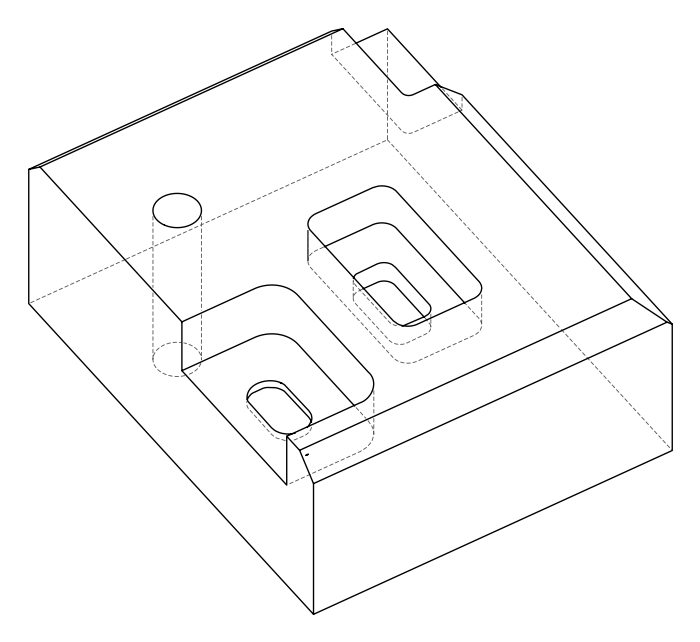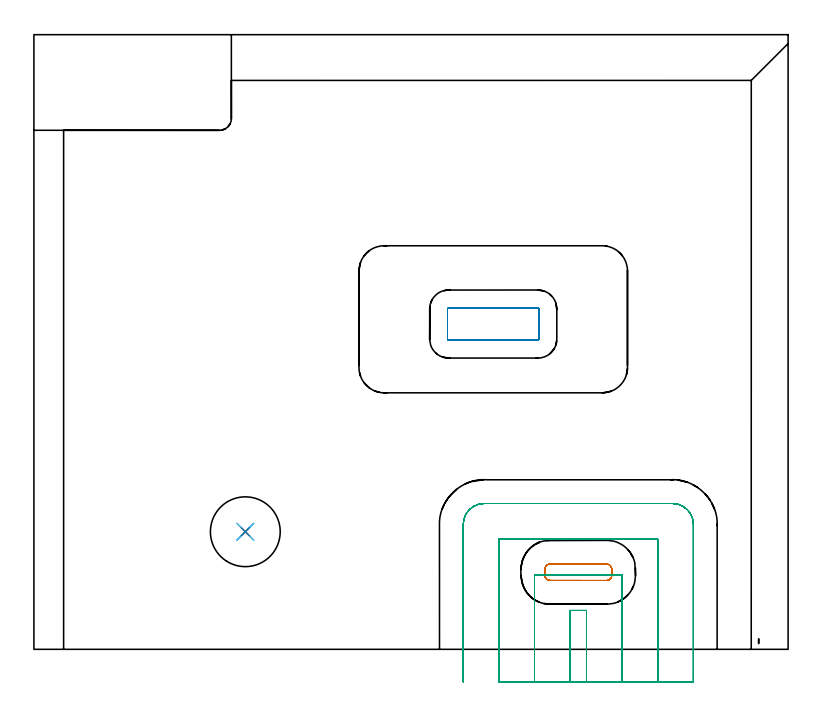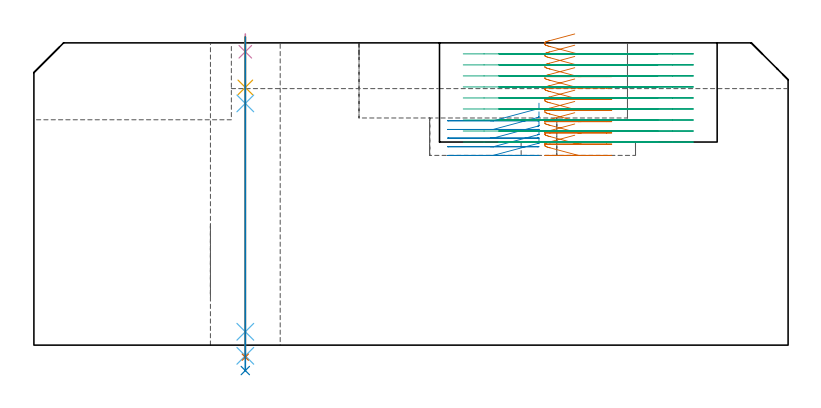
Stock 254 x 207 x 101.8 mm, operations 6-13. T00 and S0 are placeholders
(PLAN: 13 operations, 9 tool changes, 71.6 min)
(1 AREA_MILL | FG_CHAMFER_SURFACE | UGT0205_001 | 5.81 min | 9035 mm3)
(2 AREA_MILL_1 | FG_CHAMFER_SURFACE_1 | UGT0205_001 | 9.01 min | 23103 mm3)
(3 AREA_MILL_2 | FG_CHAMFER_SURFACE_2 | UGT0205_001 | 8.14 min | 15045 mm3)
(4 MILL_CORNER_NOTCH_RECTANGULAR | CORNER_NOTCH_RECTANGULAR | NXT0201_008 | Follow Part, ap 1.5, ae 75% | 24.05 min | 54213 mm3)
(5 MILL_RECTANGULAR_POCKET | POCKET_RECTANGULAR_STRAIGHT | NXT0201_012 | Follow Part, ap 4, ae 75% | 5.61 min | 111682 mm3)
(6 MILL_RECTANGULAR_POCKET_1 | POCKET_RECTANGULAR_STRAIGHT_1 | NXT0201_012 | Follow Part, ap 4, ae 75% | 2.14 min | 28302 mm3)
(7 MILL_RECTANGULAR_POCKET_2 | POCKET_RECTANGULAR_STRAIGHT_2 | NXT0201_011 | Follow Part, ap 3, ae 75% | 1.31 min | 11921 mm3)
(8 MILL_SLOT | SLOT_PARTIAL_RECTANGULAR | NXT0201_012 | Follow Part, ap 4, ae 75% | 14 min | 150148 mm3)
(9 SPOT_DRILL | STEP1HOLE | NXT0321_9005460120000 | 0.05 min | 161 mm3)
(10 DRILL_BLIND_HOLE_INTO_CENTER | STEP1HOLE | NXT0301_127 | 0.07 min | 990 mm3)
(11 GUN_DRILL_THROUGH_HOLE | STEP1HOLE | UGT0307_006 | 0.5 min | 5557 mm3)
(12 DRILL_TO_ENLARGE_THROUGH_HOLE | STEP1HOLE | NXT0301_104 | 0.43 min | 8942 mm3)
(13 DRILL_TO_ENLARGE_THROUGH_HOLE_1 | STEP1HOLE | UGT0301_056 | 0.45 min | 28469 mm3)
(TOOL UGT0205_001 | Chamfer Mill 20 x 3 x 45 deg. | D20 FL50 Z2)
(TOOL NXT0201_008 | ENDMILL 6mm [2P460-0600-NA 1630] | D6 FL26 Z6)
(TOOL NXT0201_012 | ENDMILL 16mm [2P460-1600-NA 1630] | D16 FL38 Z6)
(TOOL NXT0201_011 | ENDMILL 12mm [2P460-1200-NA 1630] | D12 FL38 Z6)
(TOOL NXT0321_9005460120000 | NC Spot Drill, 142deg, 12mm, Carbide, Uncoated | D12 PA142 FL30 Z2)
(TOOL NXT0301_127 | Carbide Drill 10mm [861.1-1000-030A1-GP GC34] | D10 PA150 FL31.2 Z2)
(TOOL UGT0307_006 | Gun Drill 9 mm | D9 PA130 FL24 Z1)
(TOOL NXT0301_104 | Carbide Drill 14mm [860.1-1400-112A1-MM 2214] | D14 PA140 FL123 Z2)
(TOOL UGT0301_056 | Twist Drill 23.5 mm | D23.5 PA118 FL155 Z2)
(OP 6 MILL_RECTANGULAR_POCKET_1)
G17 G21 G94 G90
T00 M6
G54
G17 G0 G90 X182.143 Y28.7 S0 M3
G43 Z111.8 H1
Z104.8
G94 G1 X173.67 Z102.529 F250.
X173.33 Y28.639 Z102.437
X173.01 Y28.511 Z102.345
X172.722 Y28.321 Z102.252
X172.479 Y28.078 Z102.16
X172.289 Y27.79 Z102.068
X172.161 Y27.47 Z101.975
X172.1 Y27.13 Z101.883
Y24.77 Z101.25
X172.161 Y24.43 Z101.158
X172.289 Y24.11 Z101.066
X172.479 Y23.822 Z100.973
X172.722 Y23.579 Z100.881
X173.01 Y23.389 Z100.789
X173.33 Y23.261 Z100.696
X173.67 Y23.2 Z100.604
X173.8 Z100.569
X183.35 Z98.01
X192.9 F500.
G3 X194.6 Y24.9 R1.7
G1 Y27.
G3 X192.9 Y28.7 R1.7
G1 X173.8
G3 X172.1 Y27. R1.7
G1 Y24.9
G3 X173.8 Y23.2 R1.7
G1 X183.35
X184.35
G0 X182.143 Y28.7 Z101.01
G1 X173.67 Z98.739 F250.
X173.33 Y28.639 Z98.647
X173.01 Y28.511 Z98.555
X172.722 Y28.321 Z98.462
X172.479 Y28.078 Z98.37
X172.289 Y27.79 Z98.278
X172.161 Y27.47 Z98.185
X172.1 Y27.13 Z98.093
Y24.77 Z97.46
X172.161 Y24.43 Z97.368
X172.289 Y24.11 Z97.276
X172.479 Y23.822 Z97.183
X172.722 Y23.579 Z97.091
X173.01 Y23.389 Z96.999
X173.33 Y23.261 Z96.906
X173.67 Y23.2 Z96.814
X173.8 Z96.779
X183.35 Z94.22
X192.9 F500.
G3 X194.6 Y24.9 R1.7
G1 Y27.
G3 X192.9 Y28.7 R1.7
G1 X173.8
G3 X172.1 Y27. R1.7
G1 Y24.9
G3 X173.8 Y23.2 R1.7
G1 X183.35
X184.35
G0 X182.143 Y28.7 Z97.22
G1 X173.67 Z94.949 F250.
X173.33 Y28.639 Z94.857
X173.01 Y28.511 Z94.765
X172.722 Y28.321 Z94.672
X172.479 Y28.078 Z94.58
X172.289 Y27.79 Z94.488
X172.161 Y27.47 Z94.395
X172.1 Y27.13 Z94.303
Y24.77 Z93.67
X172.161 Y24.43 Z93.578
X172.289 Y24.11 Z93.486
X172.479 Y23.822 Z93.393
X172.722 Y23.579 Z93.301
X173.01 Y23.389 Z93.209
X173.33 Y23.261 Z93.116
X173.67 Y23.2 Z93.024
X173.8 Z92.989
X183.35 Z90.43
X192.9 F500.
G3 X194.6 Y24.9 R1.7
G1 Y27.
G3 X192.9 Y28.7 R1.7
G1 X173.8
G3 X172.1 Y27. R1.7
G1 Y24.9
G3 X173.8 Y23.2 R1.7
G1 X183.35
X184.35
G0 X182.143 Y28.7 Z93.43
G1 X173.67 Z91.159 F250.
X173.33 Y28.639 Z91.067
X173.01 Y28.511 Z90.975
X172.722 Y28.321 Z90.882
X172.479 Y28.078 Z90.79
X172.289 Y27.79 Z90.698
X172.161 Y27.47 Z90.605
X172.1 Y27.13 Z90.513
Y24.77 Z89.88
X172.161 Y24.43 Z89.788
X172.289 Y24.11 Z89.696
X172.479 Y23.822 Z89.603
X172.722 Y23.579 Z89.511
X173.01 Y23.389 Z89.419
X173.33 Y23.261 Z89.326
X173.67 Y23.2 Z89.234
X173.8 Z89.199
X183.35 Z86.64
X192.9 F500.
G3 X194.6 Y24.9 R1.7
G1 Y27.
G3 X192.9 Y28.7 R1.7
G1 X173.8
G3 X172.1 Y27. R1.7
G1 Y24.9
G3 X173.8 Y23.2 R1.7
G1 X183.35
X184.35
G0 X182.143 Y28.7 Z89.64
G1 X173.67 Z87.369 F250.
X173.33 Y28.639 Z87.277
X173.01 Y28.511 Z87.185
X172.722 Y28.321 Z87.092
X172.479 Y28.078 Z87.
X172.289 Y27.79 Z86.908
X172.161 Y27.47 Z86.815
X172.1 Y27.13 Z86.723
Y24.77 Z86.09
X172.161 Y24.43 Z85.998
X172.289 Y24.11 Z85.906
X172.479 Y23.822 Z85.813
X172.722 Y23.579 Z85.721
X173.01 Y23.389 Z85.629
X173.33 Y23.261 Z85.536
X173.67 Y23.2 Z85.444
X173.8 Z85.409
X183.35 Z82.85
X192.9 F500.
G3 X194.6 Y24.9 R1.7
G1 Y27.
G3 X192.9 Y28.7 R1.7
G1 X173.8
G3 X172.1 Y27. R1.7
G1 Y24.9
G3 X173.8 Y23.2 R1.7
G1 X183.35
X184.35
G0 X182.143 Y28.7 Z85.85
G1 X173.67 Z83.58 F250.
X173.33 Y28.639 Z83.487
X173.01 Y28.511 Z83.395
X172.722 Y28.321 Z83.302
X172.479 Y28.078 Z83.21
X172.289 Y27.79 Z83.118
X172.161 Y27.47 Z83.025
X172.1 Y27.13 Z82.933
Y24.77 Z82.3
X172.161 Y24.43 Z82.208
X172.289 Y24.11 Z82.116
X172.479 Y23.822 Z82.023
X172.722 Y23.579 Z81.931
X173.01 Y23.389 Z81.839
X173.33 Y23.261 Z81.746
X173.67 Y23.2 Z81.654
X173.8 Z81.619
X183.35 Z79.06
X192.9 F500.
G3 X194.6 Y24.9 R1.7
G1 Y27.
G3 X192.9 Y28.7 R1.7
G1 X173.8
G3 X172.1 Y27. R1.7
G1 Y24.9
G3 X173.8 Y23.2 R1.7
G1 X183.35
X184.35
G0 X182.143 Y28.7 Z82.06
G1 X173.67 Z79.79 F250.
X173.33 Y28.639 Z79.697
X173.01 Y28.511 Z79.605
X172.722 Y28.321 Z79.512
X172.479 Y28.078 Z79.42
X172.289 Y27.79 Z79.328
X172.161 Y27.47 Z79.235
X172.1 Y27.13 Z79.143
Y24.77 Z78.51
X172.161 Y24.43 Z78.418
X172.289 Y24.11 Z78.326
X172.479 Y23.822 Z78.233
X172.722 Y23.579 Z78.141
X173.01 Y23.389 Z78.049
X173.33 Y23.261 Z77.956
X173.67 Y23.2 Z77.864
X173.8 Z77.829
X183.35 Z75.27
X192.9 F500.
G3 X194.6 Y24.9 R1.7
G1 Y27.
G3 X192.9 Y28.7 R1.7
G1 X173.8
G3 X172.1 Y27. R1.7
G1 Y24.9
G3 X173.8 Y23.2 R1.7
G1 X183.35
X184.35
G0 X182.143 Y28.7 Z78.27
G1 X173.67 Z76. F250.
X173.33 Y28.639 Z75.907
X173.01 Y28.511 Z75.815
X172.722 Y28.321 Z75.722
X172.479 Y28.078 Z75.63
X172.289 Y27.79 Z75.538
X172.161 Y27.47 Z75.445
X172.1 Y27.13 Z75.353
Y24.77 Z74.72
X172.161 Y24.43 Z74.628
X172.289 Y24.11 Z74.536
X172.479 Y23.822 Z74.443
X172.722 Y23.579 Z74.351
X173.01 Y23.389 Z74.259
X173.33 Y23.261 Z74.166
X173.67 Y23.2 Z74.074
X173.8 Z74.039
X183.35 Z71.48
X192.9 F500.
G3 X194.6 Y24.9 R1.7
G1 Y27.
G3 X192.9 Y28.7 R1.7
G1 X173.8
G3 X172.1 Y27. R1.7
G1 Y24.9
G3 X173.8 Y23.2 R1.7
G1 X183.35
X184.35
G0 X182.143 Y28.7 Z74.48
G1 X173.67 Z72.21 F250.
X173.33 Y28.639 Z72.117
X173.01 Y28.511 Z72.025
X172.722 Y28.321 Z71.932
X172.479 Y28.078 Z71.84
X172.289 Y27.79 Z71.748
X172.161 Y27.47 Z71.655
X172.1 Y27.13 Z71.563
Y24.77 Z70.93
X172.161 Y24.43 Z70.838
X172.289 Y24.11 Z70.746
X172.479 Y23.822 Z70.653
X172.722 Y23.579 Z70.561
X173.01 Y23.389 Z70.469
X173.33 Y23.261 Z70.376
X173.67 Y23.2 Z70.284
X173.8 Z70.249
X183.35 Z67.69
X192.9 F500.
G3 X194.6 Y24.9 R1.7
G1 Y27.
G3 X192.9 Y28.7 R1.7
G1 X173.8
G3 X172.1 Y27. R1.7
G1 Y24.9
G3 X173.8 Y23.2 R1.7
G1 X183.35
X184.35
G0 X182.143 Y28.7 Z70.69
G1 X173.67 Z68.42 F250.
X173.33 Y28.639 Z68.327
X173.01 Y28.511 Z68.235
X172.722 Y28.321 Z68.142
X172.479 Y28.078 Z68.05
X172.289 Y27.79 Z67.958
X172.161 Y27.47 Z67.865
X172.1 Y27.13 Z67.773
Y24.77 Z67.14
X172.161 Y24.43 Z67.048
X172.289 Y24.11 Z66.956
X172.479 Y23.822 Z66.863
X172.722 Y23.579 Z66.771
X173.01 Y23.389 Z66.679
X173.33 Y23.261 Z66.586
X173.67 Y23.2 Z66.494
X173.8 Z66.459
X183.35 Z63.9
X192.9 F500.
G3 X194.6 Y24.9 R1.7
G1 Y27.
G3 X192.9 Y28.7 R1.7
G1 X173.8
G3 X172.1 Y27. R1.7
G1 Y24.9
G3 X173.8 Y23.2 R1.7
G1 X183.35
X184.35
G0 Z111.8
M5
M2
(OP 7 MILL_RECTANGULAR_POCKET_2)
G17 G21 G94 G90
T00 M6
G54
G17 G0 G90 X170.1 Y108.155 S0 M3
G43 Z111.8 H1
Z81.477
G94 G1 Y114.6 Z79.75 F250.
Y114.663 Z79.733
X170.04 Y114.821 Z79.688
X169.921 Y114.94 Z79.643
X169.763 Y115. Z79.598
X169.7 Z79.581
X154.7 Z75.562
X139.7 F500.
G3 X139.3 Y114.6 R0.4
G1 Y104.5
G3 X139.7 Y104.1 R0.4
G1 X169.7
G3 X170.1 Y104.5 R0.4
G1 Y114.6
G3 X169.7 Y115. R0.4
G1 X154.7
X153.7
G0 X170.1 Y108.155 Z78.562
G1 Y114.6 Z76.835 F250.
Y114.663 Z76.818
X170.04 Y114.821 Z76.773
X169.921 Y114.94 Z76.727
X169.763 Y115. Z76.682
X169.7 Z76.665
X154.7 Z72.646
X139.7 F500.
G3 X139.3 Y114.6 R0.4
G1 Y104.5
G3 X139.7 Y104.1 R0.4
G1 X169.7
G3 X170.1 Y104.5 R0.4
G1 Y114.6
G3 X169.7 Y115. R0.4
G1 X154.7
X153.7
G0 X170.1 Y108.155 Z75.646
G1 Y114.6 Z73.919 F250.
Y114.663 Z73.902
X170.04 Y114.821 Z73.857
X169.921 Y114.94 Z73.812
X169.763 Y115. Z73.767
X169.7 Z73.75
X154.7 Z69.731
X139.7 F500.
G3 X139.3 Y114.6 R0.4
G1 Y104.5
G3 X139.7 Y104.1 R0.4
G1 X169.7
G3 X170.1 Y104.5 R0.4
G1 Y114.6
G3 X169.7 Y115. R0.4
G1 X154.7
X153.7
G0 X170.1 Y108.155 Z72.731
G1 Y114.6 Z71.004 F250.
Y114.663 Z70.987
X170.04 Y114.821 Z70.942
X169.921 Y114.94 Z70.897
X169.763 Y115. Z70.852
X169.7 Z70.835
X154.7 Z66.815
X139.7 F500.
G3 X139.3 Y114.6 R0.4
G1 Y104.5
G3 X139.7 Y104.1 R0.4
G1 X169.7
G3 X170.1 Y104.5 R0.4
G1 Y114.6
G3 X169.7 Y115. R0.4
G1 X154.7
X153.7
G0 X170.1 Y108.155 Z69.815
G1 Y114.6 Z68.089 F250.
Y114.663 Z68.072
X170.04 Y114.821 Z68.026
X169.921 Y114.94 Z67.981
X169.763 Y115. Z67.936
X169.7 Z67.919
X154.7 Z63.9
X139.7 F500.
G3 X139.3 Y114.6 R0.4
G1 Y104.5
G3 X139.7 Y104.1 R0.4
G1 X169.7
G3 X170.1 Y104.5 R0.4
G1 Y114.6
G3 X169.7 Y115. R0.4
G1 X154.7
X153.7
G0 Z111.8
M5
M2
(OP 8 MILL_SLOT)
G17 G21 G94 G90
T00 M6
G54
G17 G0 G90 X186.1 Y-11. S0 M3
G43 Z111.8 H1
Z98.089
G94 G1 Y-8. F250.
Y13.1 F500.
X180.6
Y-8.
Y-11. F250.
X198.1
Y-8.
Y25.1 F500.
X194.604
X191.604 F250.
X175.096 F500.
X172.096 F250.
X168.6 F500.
Y-8.
Y-11. F250.
X210.1
Y-8.
Y37.1 F500.
X156.6
Y-8.
Y-11. F250.
X222.1
Y-8.
Y42.1 F500.
G3 X215.1 Y49.1 R7.
G1 X151.6
G3 X144.6 Y42.1 R7.
G1 Y-8.
Y-11. F250.
G0 X186.1 Z94.378
G1 Y-8.
Y13.1 F500.
X180.6
Y-8.
Y-11. F250.
X198.1
Y-8.
Y25.1 F500.
X194.604
X191.604 F250.
X175.096 F500.
X172.096 F250.
X168.6 F500.
Y-8.
Y-11. F250.
X210.1
Y-8.
Y37.1 F500.
X156.6
Y-8.
Y-11. F250.
X222.1
Y-8.
Y42.1 F500.
G3 X215.1 Y49.1 R7.
G1 X151.6
G3 X144.6 Y42.1 R7.
G1 Y-8.
Y-11. F250.
G0 X186.1 Z90.667
G1 Y-8.
Y13.1 F500.
X180.6
Y-8.
Y-11. F250.
X198.1
Y-8.
Y25.1 F500.
X194.604
X191.604 F250.
X175.096 F500.
X172.096 F250.
X168.6 F500.
Y-8.
Y-11. F250.
X210.1
Y-8.
Y37.1 F500.
X156.6
Y-8.
Y-11. F250.
X222.1
Y-8.
Y42.1 F500.
G3 X215.1 Y49.1 R7.
G1 X151.6
G3 X144.6 Y42.1 R7.
G1 Y-8.
Y-11. F250.
G0 X186.1 Z86.956
G1 Y-8.
Y13.1 F500.
X180.6
Y-8.
Y-11. F250.
X198.1
Y-8.
Y25.1 F500.
X194.604
X191.604 F250.
X175.096 F500.
X172.096 F250.
X168.6 F500.
Y-8.
Y-11. F250.
X210.1
Y-8.
Y37.1 F500.
X156.6
Y-8.
Y-11. F250.
X222.1
Y-8.
Y42.1 F500.
G3 X215.1 Y49.1 R7.
G1 X151.6
G3 X144.6 Y42.1 R7.
G1 Y-8.
Y-11. F250.
G0 X186.1 Z83.244
G1 Y-8.
Y13.1 F500.
X180.6
Y-8.
Y-11. F250.
X198.1
Y-8.
Y25.1 F500.
X194.604
X191.604 F250.
X175.096 F500.
X172.096 F250.
X168.6 F500.
Y-8.
Y-11. F250.
X210.1
Y-8.
Y37.1 F500.
X156.6
Y-8.
Y-11. F250.
X222.1
Y-8.
Y42.1 F500.
G3 X215.1 Y49.1 R7.
G1 X151.6
G3 X144.6 Y42.1 R7.
G1 Y-8.
Y-11. F250.
G0 X186.1 Z79.533
G1 Y-8.
Y13.1 F500.
X180.6
Y-8.
Y-11. F250.
X198.1
Y-8.
Y25.1 F500.
X194.604
X191.604 F250.
X175.096 F500.
X172.096 F250.
X168.6 F500.
Y-8.
Y-11. F250.
X210.1
Y-8.
Y37.1 F500.
X156.6
Y-8.
Y-11. F250.
X222.1
Y-8.
Y42.1 F500.
G3 X215.1 Y49.1 R7.
G1 X151.6
G3 X144.6 Y42.1 R7.
G1 Y-8.
Y-11. F250.
G0 X186.1 Z75.822
G1 Y-8.
Y13.1 F500.
X180.6
Y-8.
Y-11. F250.
X198.1
Y-8.
Y25.1 F500.
X194.604
X191.604 F250.
X175.096 F500.
X172.096 F250.
X168.6 F500.
Y-8.
Y-11. F250.
X210.1
Y-8.
Y37.1 F500.
X156.6
Y-8.
Y-11. F250.
X222.1
Y-8.
Y42.1 F500.
G3 X215.1 Y49.1 R7.
G1 X151.6
G3 X144.6 Y42.1 R7.
G1 Y-8.
Y-11. F250.
G0 X186.1 Z72.111
G1 Y-8.
Y13.1 F500.
X180.6
Y-8.
Y-11. F250.
X198.1
Y-8.
Y25.1 F500.
X194.604
X191.604 F250.
X175.096 F500.
X172.096 F250.
X168.6 F500.
Y-8.
Y-11. F250.
X210.1
Y-8.
Y37.1 F500.
X156.6
Y-8.
Y-11. F250.
X222.1
Y-8.
Y42.1 F500.
G3 X215.1 Y49.1 R7.
G1 X151.6
G3 X144.6 Y42.1 R7.
G1 Y-8.
Y-11. F250.
G0 X186.1 Z68.4
G1 Y-8.
Y13.1 F500.
X180.6
Y-8.
Y-11. F250.
X198.1
Y-8.
Y25.1 F500.
X194.604
X191.604 F250.
X175.096 F500.
X172.096 F250.
X168.6 F500.
Y-8.
Y-11. F250.
X210.1
Y-8.
Y37.1 F500.
X156.6
Y-8.
Y-11. F250.
X222.1
Y-8.
Y42.1 F500.
G3 X215.1 Y49.1 R7.
G1 X151.6
G3 X144.6 Y42.1 R7.
G1 Y-8.
Y-11. F250.
G0 Z111.8
M5
M2
(OP 9 SPOT_DRILL)
G17 G21 G94 G90
T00 M6
G54
G17 G0 G90 X71.2 Y39.6 S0 M3
G43 Z111.8 H0
G94 G81 G98 Z98.8 F250. R104.8
G80
M5
M2
(OP 10 DRILL_BLIND_HOLE_INTO_CENTER)
G17 G21 G94 G90
T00 M6
G54
G17 G0 G90 X71.2 Y39.6 S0 M3
G43 Z111.8 H1
G94 G81 G98 Z86.8 F250. R103.8
G80
M5
M2
(OP 11 GUN_DRILL_THROUGH_HOLE)
G17 G21 G94 G90
T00 M6
G54
G17 G0 G90 X71.2 Y39.6 M8
G43 Z111.8 H0
Z97.252
S716 M3
G94 G1 Z81.407 F125. M26
G4 X.084
Z4.5 F250.
G4 X.084
Z-3.598 F125.
G4 X.084
M5
M9
G0 Z97.252
Z111.8
M2
(OP 12 DRILL_TO_ENLARGE_THROUGH_HOLE)
G17 G21 G94 G90
T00 M6
G54
G17 G0 G90 X71.2 Y39.6 S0 M3
G43 Z111.8 H1
G94 G73 G98 Z-4.048 F250. Q13.231 R103.8
G80
M5
M2
(OP 13 DRILL_TO_ENLARGE_THROUGH_HOLE_1)
G17 G21 G94 G90
T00 M6
G54
G17 G0 G90 X71.2 Y39.6 S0 M3
G43 Z111.8 H0
G94 G73 G98 Z-8.56 F250. Q22.072 R103.8
G80
M5
M2
